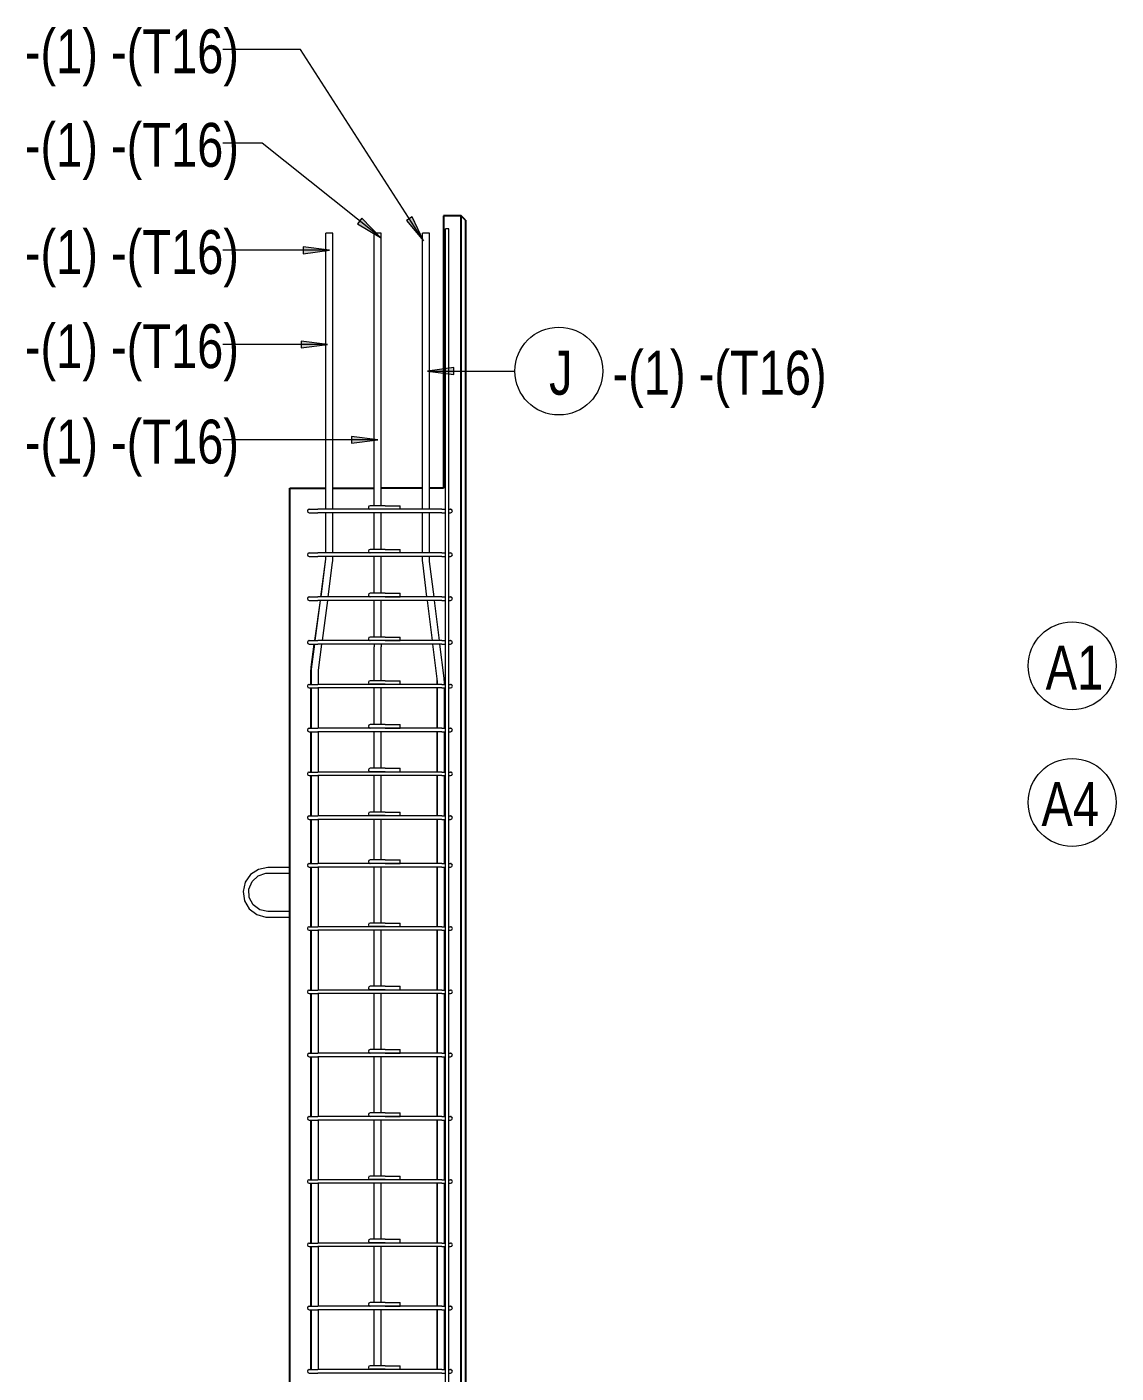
# Model space of a CAD drawing. Header units: millimetres. Extents: x 1435 to 26503, y -2036 to 18836.
# Drawn here: x 8417 to 10896, y 1026 to 4090 of the extents above; entities that cross this region are included whole.
import ezdxf

# ---------------------------------------------------------------- set-up
doc = ezdxf.new("R2010")
doc.units = ezdxf.units.MM
for name, color, linetype, lineweight in [('A-GENM', 13, 'Continuous', 18), ('A-WALL', 113, 'Continuous', 25), ('S-RBAR', 171, 'Continuous', 18), ('S-RBAR-IDEN', 171, 'Continuous', 9)]:
    doc.layers.add(name, color=color, linetype=linetype, lineweight=lineweight)
doc.styles.add('Nirmala UI Semilight', font='NirmalaS.ttf', dxfattribs={"width": 0.8, "height": 100})

# ---------------------------------------------------------------- blocks, each defined once
blk = doc.blocks.new('12_7Ø_ Lifting Insert_COLUMN - 12_9Ø Lifting insert-1653171-Elevation Right 1')
at = {"layer": 'A-GENM'}
for p, q in [((17735.4, 2176.3), (17685.4, 2176.3)), ((17685.4, 2163.6), (17735.4, 2163.6)), ((17735.4, 2076.3), (17685.4, 2076.3)), ((17685.4, 2063.6), (17735.4, 2063.6))]:
    blk.add_line(p, q, dxfattribs=at)
at = {"layer": 'A-GENM', "flags": 128}
for points in [[(17685.4, 2176.3), (17664.4, 2172.3), (17646.4, 2160.6), (17634, 2143.1), (17629.1, 2122.2), (17632.4, 2101), (17643.3, 2082.5), (17660.4, 2069.5), (17681.1, 2063.8), (17685.4, 2063.6)], [(17685.4, 2076.3), (17667, 2080.4), (17652.1, 2091.9), (17643.3, 2108.6), (17642.4, 2127.4), (17649.5, 2144.8), (17663.3, 2157.7), (17681.3, 2163.5), (17685.4, 2163.6)]]:
    blk.add_lwpolyline(points, dxfattribs=at)
blk = doc.blocks.new('M_Rebar Tag_rfa MARK - ARROW-794226-Elevation Right 1')
at = {"layer": 'S-RBAR-IDEN'}
blk.add_circle((17010.2, 3367), 100, dxfattribs=at)
blk = doc.blocks.new('M_Rebar Tag_rfa Dimension - ARROW-793927-Elevation Right 2')
at = {"layer": 'S-RBAR-IDEN'}
blk.add_circle((16540.5, 3931.4), 100, dxfattribs=at)
blk = doc.blocks.new('M_Rebar Tag_rfa Dimension - DOT-793929-Elevation Right 2')
at = {"layer": 'S-RBAR-IDEN'}
blk.add_circle((18556.6, 2592.7), 100, dxfattribs=at)

msp = doc.modelspace()

# ---------------------------------------------------------------- hatches: boundary and pattern name
at = {"layer": 'S-RBAR-IDEN'}
for points in [[(9221.6, 3610.6), (9179.6, 3654.2), (9169.7, 3641.8)], [(9319.8, 3603.1), (9293.9, 3657.9), (9280.6, 3649.3)], [(9105.7, 3581.4), (9045.7, 3589.3), (9045.7, 3573.5)], [(9101.3, 3367), (9041.3, 3374.9), (9041.3, 3359.1)], [(9328.4, 3306.5), (9388.4, 3298.6), (9388.4, 3314.4)], [(9215.8, 3150), (9155.8, 3157.9), (9155.8, 3142.1)]]:
    msp.add_hatch(color=256, dxfattribs=at).paths.add_polyline_path(points)

# ---------------------------------------------------------------- linework, layer by layer
at = {"layer": 'A-WALL'}
for p, q in [((9405.3, 3660), (9365.3, 3660)), ((9365.3, 3660), (9365.3, 3040)), ((9405.3, -1395), (9405.3, 3660)), ((9415.3, 3650), (9405.3, 3660)), ((9415.3, 3650), (9415.3, -1395)), ((9015.3, -1395), (9015.3, 3040)), ((9015.3, 3040), (9097.3, 3040)), ((9113.3, 3040), (9207.3, 3040)), ((9317.3, 3040), (9223.5, 3040)), ((9365.3, 3040), (9333.3, 3040))]:
    msp.add_line(p, q, dxfattribs=at)
at = {"layer": 'S-RBAR'}
for p, q in [((9113.3, 3620), (9097.3, 3620)), ((9097.3, 2992.1), (9097.3, 3620)), ((9113.3, 2992.1), (9113.3, 3620)), ((9223.3, 3620), (9207.3, 3620)), ((9207.3, 3000), (9207.3, 3620)), ((9223.3, 3000), (9223.3, 3620)), ((9333.3, 3620), (9317.3, 3620)), ((9317.3, 2992.1), (9317.3, 3620)), ((9333.3, 2992.1), (9333.3, 3620)), ((9377.3, 3630), (9369.3, 3630)), ((9369.3, -1365), (9369.3, 3630)), ((9377.3, -1365), (9377.3, 3630)), ((9059.3, 2992.1), (9079.3, 2992.1)), ((9059.3, 2984.1), (9079.3, 2984.1)), ((9361.3, 2992.1), (9079.3, 2992.1)), ((9361.3, 2984.1), (9079.3, 2984.1)), ((9097.3, 2892.4), (9097.3, 2984.1)), ((9113.3, 2892.4), (9113.3, 2984.1)), ((9232.2, 3000), (9198.1, 3000)), ((9207.3, 2900.4), (9207.3, 2984.1)), ((9223.3, 2900.4), (9223.3, 2984.1)), ((9232.2, 3000), (9266.1, 3000)), ((9266.1, 2992.1), (9266.1, 3000)), ((9317.3, 2892.4), (9317.3, 2984.1)), ((9333.3, 2892.4), (9333.3, 2984.1)), ((9361.3, 2992.1), (9369.9, 2992.1)), ((9361.3, 2984.1), (9369.9, 2984.1)), ((9378.5, 2992.1), (9381.3, 2992.1)), ((9378.5, 2984.1), (9381.3, 2984.1)), ((9059.3, 2892.4), (9079.3, 2892.4)), ((9059.3, 2884.4), (9079.3, 2884.4)), ((9361.3, 2892.4), (9079.3, 2892.4)), ((9361.3, 2884.4), (9079.3, 2884.4)), ((9097.3, 2878.6), (9097.3, 2884.4)), ((9113.3, 2878.6), (9113.3, 2884.4)), ((9232.2, 2900.4), (9198.1, 2900.4)), ((9207.3, 2878.6), (9207.3, 2884.4)), ((9223.3, 2878.6), (9223.3, 2884.4)), ((9232.2, 2900.4), (9266.1, 2900.4)), ((9266.1, 2892.4), (9266.1, 2900.4)), ((9317.3, 2878.6), (9317.3, 2884.4)), ((9333.3, 2878.6), (9333.3, 2884.4)), ((9361.3, 2892.4), (9369.9, 2892.4)), ((9361.3, 2884.4), (9369.9, 2884.4)), ((9378.5, 2892.4), (9381.3, 2892.4)), ((9378.5, 2884.4), (9381.3, 2884.4)), ((9085.9, 2792.6), (9096.9, 2872.7)), ((9086.4, 2792.6), (9096.9, 2872.7)), ((9096.9, 2872.7), (9097.3, 2878.3)), ((9097.3, 2878.3), (9097.3, 2878.6)), ((9102.5, 2792.6), (9112.7, 2870.7)), ((9112.7, 2870.7), (9113, 2874.7)), ((9113, 2874.7), (9113.3, 2878.6)), ((9207.3, 2871.7), (9207.3, 2878.6)), ((9207.3, 2800.8), (9207.3, 2871.7)), ((9223.3, 2871.7), (9223.3, 2878.6)), ((9223.3, 2800.8), (9223.3, 2871.7)), ((9317.5, 2874.7), (9317.3, 2878.6)), ((9317.8, 2870.7), (9317.5, 2874.7)), ((9327.5, 2792.6), (9317.8, 2870.7)), ((9333.3, 2878.3), (9333.3, 2878.6)), ((9333.6, 2872.7), (9333.3, 2878.3)), ((9343.6, 2792.6), (9333.6, 2872.7)), ((9059.3, 2792.6), (9079.3, 2792.6)), ((9361.3, 2792.6), (9079.3, 2792.6)), ((9232.2, 2800.8), (9198.1, 2800.8)), ((9232.2, 2792.8), (9198.1, 2792.8)), ((9232.2, 2800.8), (9266.1, 2800.8)), ((9232.2, 2792.8), (9266.1, 2792.8)), ((9266.1, 2792.8), (9266.1, 2800.8)), ((9361.3, 2792.6), (9369.9, 2792.6)), ((9378.5, 2792.6), (9381.3, 2792.6)), ((9059.3, 2784.6), (9079.3, 2784.6)), ((9072.2, 2692.9), (9084.8, 2784.6)), ((9073.3, 2692.9), (9085.3, 2784.6)), ((9361.3, 2784.6), (9079.3, 2784.6)), ((9089.5, 2692.9), (9101.5, 2784.6)), ((9207.3, 2701.2), (9207.3, 2784.6)), ((9223.3, 2701.2), (9223.3, 2784.6)), ((9339.9, 2692.9), (9328.5, 2784.6)), ((9356, 2692.9), (9344.6, 2784.6)), ((9361.3, 2784.6), (9369.9, 2784.6)), ((9378.5, 2784.6), (9381.3, 2784.6)), ((9232.2, 2701.2), (9198.1, 2701.2)), ((9232.2, 2701.2), (9266.1, 2701.2)), ((9266.1, 2693.2), (9266.1, 2701.2)), ((9059.3, 2692.9), (9079.3, 2692.9)), ((9059.3, 2684.9), (9079.3, 2684.9)), ((9064, 2632.7), (9071.1, 2684.9)), ((9064.8, 2628), (9072.3, 2684.9)), ((9361.3, 2692.9), (9079.3, 2692.9)), ((9361.3, 2684.9), (9079.3, 2684.9)), ((9080.7, 2625.9), (9088.4, 2684.9)), ((9232.2, 2693.2), (9198.1, 2693.2)), ((9207.3, 2684.9), (9207.3, 2678.8)), ((9207.3, 2601.6), (9207.3, 2678.8)), ((9223.3, 2684.9), (9223.3, 2678.8)), ((9223.3, 2601.6), (9223.3, 2678.8)), ((9232.2, 2693.2), (9266.1, 2693.2)), ((9350.8, 2605.7), (9340.9, 2684.9)), ((9366.7, 2607.7), (9357, 2684.9)), ((9361.3, 2692.9), (9369.9, 2692.9)), ((9361.3, 2684.9), (9369.9, 2684.9)), ((9378.5, 2692.9), (9381.3, 2692.9)), ((9378.5, 2684.9), (9381.3, 2684.9)), ((9063.4, 2624.6), (9063.7, 2628.7)), ((9063.4, 2593.2), (9063.4, 2624.6)), ((9063.7, 2628.7), (9064, 2632.7)), ((9064.3, 2620), (9064.6, 2624)), ((9064.3, 2593.2), (9064.3, 2620)), ((9064.6, 2624), (9064.8, 2628)), ((9080.3, 2620), (9080.6, 2625.6)), ((9080.3, 2593.2), (9080.3, 2620)), ((9080.6, 2625.6), (9080.7, 2625.9)), ((9350.9, 2601.5), (9350.6, 2607.1)), ((9350.8, 2605.4), (9350.8, 2605.7)), ((9351.2, 2599.8), (9350.8, 2605.4)), ((9366.9, 2603.8), (9366.7, 2607.7)), ((9059.3, 2593.2), (9079.3, 2593.2)), ((9059.3, 2585.2), (9079.3, 2585.2)), ((9063.4, 2493.5), (9063.4, 2585.2)), ((9064.3, 2493.5), (9064.3, 2585.2)), ((9361.3, 2593.2), (9079.3, 2593.2)), ((9361.3, 2585.2), (9079.3, 2585.2)), ((9080.3, 2493.5), (9080.3, 2585.2)), ((9232.2, 2601.6), (9198.1, 2601.6)), ((9232.2, 2593.6), (9198.1, 2593.6)), ((9207.3, 2501.9), (9207.3, 2585.2)), ((9223.3, 2501.9), (9223.3, 2585.2)), ((9232.2, 2601.6), (9266.1, 2601.6)), ((9232.2, 2593.6), (9266.1, 2593.6)), ((9266.1, 2593.6), (9266.1, 2601.6)), ((9350.9, 2593.2), (9350.9, 2601.5)), ((9350.9, 2493.5), (9350.9, 2585.2)), ((9351.2, 2593.2), (9351.2, 2599.8)), ((9351.2, 2493.5), (9351.2, 2585.2)), ((9361.3, 2593.2), (9369.9, 2593.2)), ((9361.3, 2585.2), (9369.9, 2585.2)), ((9367.2, 2599.8), (9366.9, 2603.8)), ((9367.2, 2593.2), (9367.2, 2599.8)), ((9367.2, 2493.5), (9367.2, 2585.2)), ((9378.5, 2593.2), (9381.3, 2593.2)), ((9378.5, 2585.2), (9381.3, 2585.2)), ((9059.3, 2493.5), (9079.3, 2493.5)), ((9059.3, 2485.5), (9079.3, 2485.5)), ((9063.4, 2393.7), (9063.4, 2485.5)), ((9064.3, 2393.7), (9064.3, 2485.5)), ((9361.3, 2493.5), (9079.3, 2493.5)), ((9361.3, 2485.5), (9079.3, 2485.5)), ((9080.3, 2393.7), (9080.3, 2485.5)), ((9232.2, 2501.9), (9198.1, 2501.9)), ((9232.2, 2493.9), (9198.1, 2493.9)), ((9207.3, 2493.5), (9207.3, 2493.9)), ((9207.3, 2402.3), (9207.3, 2485.5)), ((9223.3, 2493.5), (9223.3, 2493.9)), ((9223.3, 2402.3), (9223.3, 2485.5)), ((9232.2, 2501.9), (9266.1, 2501.9)), ((9232.2, 2493.9), (9266.1, 2493.9)), ((9266.1, 2493.9), (9266.1, 2501.9)), ((9350.9, 2393.7), (9350.9, 2485.5)), ((9351.2, 2393.7), (9351.2, 2485.5)), ((9361.3, 2493.5), (9369.9, 2493.5)), ((9361.3, 2485.5), (9369.9, 2485.5)), ((9367.2, 2393.7), (9367.2, 2485.5)), ((9378.5, 2493.5), (9381.3, 2493.5)), ((9378.5, 2485.5), (9381.3, 2485.5)), ((9059.3, 2393.7), (9079.3, 2393.7)), ((9361.3, 2393.7), (9079.3, 2393.7)), ((9232.2, 2402.3), (9198.1, 2402.3)), ((9232.2, 2394.3), (9198.1, 2394.3)), ((9207.3, 2393.7), (9207.3, 2394.3)), ((9223.3, 2393.7), (9223.3, 2394.3)), ((9232.2, 2402.3), (9266.1, 2402.3)), ((9232.2, 2394.3), (9266.1, 2394.3)), ((9266.1, 2394.3), (9266.1, 2402.3)), ((9361.3, 2393.7), (9369.9, 2393.7)), ((9378.5, 2393.7), (9381.3, 2393.7)), ((9059.3, 2385.7), (9079.3, 2385.7)), ((9063.4, 2294), (9063.4, 2385.7)), ((9064.3, 2294), (9064.3, 2385.7)), ((9361.3, 2385.7), (9079.3, 2385.7)), ((9080.3, 2294), (9080.3, 2385.7)), ((9207.3, 2302.7), (9207.3, 2385.7)), ((9223.3, 2302.7), (9223.3, 2385.7)), ((9350.9, 2294), (9350.9, 2385.7)), ((9351.2, 2294), (9351.2, 2385.7)), ((9361.3, 2385.7), (9369.9, 2385.7)), ((9367.2, 2294), (9367.2, 2385.7)), ((9378.5, 2385.7), (9381.3, 2385.7)), ((9232.2, 2302.7), (9198.1, 2302.7)), ((9232.2, 2302.7), (9266.1, 2302.7)), ((9266.1, 2294.7), (9266.1, 2302.7)), ((9059.3, 2294), (9079.3, 2294)), ((9059.3, 2286), (9079.3, 2286)), ((9063.4, 2185.6), (9063.4, 2286)), ((9064.3, 2185.6), (9064.3, 2286)), ((9361.3, 2294), (9079.3, 2294)), ((9361.3, 2286), (9079.3, 2286)), ((9080.3, 2185.6), (9080.3, 2286)), ((9232.2, 2294.7), (9198.1, 2294.7)), ((9207.3, 2294), (9207.3, 2294.7)), ((9207.3, 2194), (9207.3, 2286)), ((9223.3, 2294), (9223.3, 2294.7)), ((9223.3, 2194), (9223.3, 2286)), ((9232.2, 2294.7), (9266.1, 2294.7)), ((9350.9, 2185.6), (9350.9, 2286)), ((9351.2, 2185.6), (9351.2, 2286)), ((9361.3, 2294), (9369.9, 2294)), ((9361.3, 2286), (9369.9, 2286)), ((9367.2, 2185.6), (9367.2, 2286)), ((9378.5, 2294), (9381.3, 2294)), ((9378.5, 2286), (9381.3, 2286)), ((9059.3, 2185.6), (9079.3, 2185.6)), ((9059.3, 2177.6), (9079.3, 2177.6)), ((9063.4, 2041.7), (9063.4, 2177.6)), ((9064.3, 2041.7), (9064.3, 2177.6)), ((9361.3, 2185.6), (9079.3, 2185.6)), ((9361.3, 2177.6), (9079.3, 2177.6)), ((9080.3, 2041.7), (9080.3, 2177.6)), ((9232.2, 2194), (9198.1, 2194)), ((9232.2, 2186), (9198.1, 2186)), ((9207.3, 2050.1), (9207.3, 2177.6)), ((9223.3, 2050.1), (9223.3, 2177.6)), ((9232.2, 2194), (9266.1, 2194)), ((9232.2, 2186), (9266.1, 2186)), ((9266.1, 2186), (9266.1, 2194)), ((9350.9, 2041.7), (9350.9, 2177.6)), ((9351.2, 2041.7), (9351.2, 2177.6)), ((9361.3, 2185.6), (9369.9, 2185.6)), ((9361.3, 2177.6), (9369.9, 2177.6)), ((9367.2, 2041.7), (9367.2, 2177.6)), ((9378.5, 2185.6), (9381.3, 2185.6)), ((9378.5, 2177.6), (9381.3, 2177.6)), ((9059.3, 2041.7), (9079.3, 2041.7)), ((9059.3, 2033.7), (9079.3, 2033.7)), ((9063.4, 1897.7), (9063.4, 2033.7)), ((9064.3, 1897.7), (9064.3, 2033.7)), ((9361.3, 2041.7), (9079.3, 2041.7)), ((9361.3, 2033.7), (9079.3, 2033.7)), ((9080.3, 1897.7), (9080.3, 2033.7)), ((9232.2, 2050.1), (9198.1, 2050.1)), ((9232.2, 2042.1), (9198.1, 2042.1)), ((9207.3, 1906.1), (9207.3, 2033.7)), ((9223.3, 1906.1), (9223.3, 2033.7)), ((9232.2, 2050.1), (9266.1, 2050.1)), ((9232.2, 2042.1), (9266.1, 2042.1)), ((9266.1, 2042.1), (9266.1, 2050.1)), ((9350.9, 1897.7), (9350.9, 2033.7)), ((9351.2, 1897.7), (9351.2, 2033.7)), ((9361.3, 2041.7), (9369.9, 2041.7)), ((9361.3, 2033.7), (9369.9, 2033.7)), ((9367.2, 1897.7), (9367.2, 2033.7)), ((9378.5, 2041.7), (9381.3, 2041.7)), ((9378.5, 2033.7), (9381.3, 2033.7)), ((9232.2, 1906.1), (9198.1, 1906.1)), ((9232.2, 1906.1), (9266.1, 1906.1)), ((9266.1, 1898.1), (9266.1, 1906.1)), ((9059.3, 1897.7), (9079.3, 1897.7)), ((9059.3, 1889.7), (9079.3, 1889.7)), ((9063.4, 1753.8), (9063.4, 1889.7)), ((9064.3, 1753.8), (9064.3, 1889.7)), ((9361.3, 1897.7), (9079.3, 1897.7)), ((9361.3, 1889.7), (9079.3, 1889.7)), ((9080.3, 1753.8), (9080.3, 1889.7)), ((9232.2, 1898.1), (9198.1, 1898.1)), ((9207.3, 1762.2), (9207.3, 1889.7)), ((9223.3, 1762.2), (9223.3, 1889.7)), ((9232.2, 1898.1), (9266.1, 1898.1)), ((9350.9, 1753.8), (9350.9, 1889.7)), ((9351.2, 1753.8), (9351.2, 1889.7)), ((9361.3, 1897.7), (9369.9, 1897.7)), ((9361.3, 1889.7), (9369.9, 1889.7)), ((9367.2, 1753.8), (9367.2, 1889.7)), ((9378.5, 1897.7), (9381.3, 1897.7)), ((9378.5, 1889.7), (9381.3, 1889.7)), ((9059.3, 1753.8), (9079.3, 1753.8)), ((9361.3, 1753.8), (9079.3, 1753.8)), ((9232.2, 1762.2), (9198.1, 1762.2)), ((9232.2, 1754.2), (9198.1, 1754.2)), ((9232.2, 1762.2), (9266.1, 1762.2)), ((9232.2, 1754.2), (9266.1, 1754.2)), ((9266.1, 1754.2), (9266.1, 1762.2)), ((9361.3, 1753.8), (9369.9, 1753.8)), ((9378.5, 1753.8), (9381.3, 1753.8)), ((9059.3, 1745.8), (9079.3, 1745.8)), ((9063.4, 1609.8), (9063.4, 1745.8)), ((9064.3, 1609.8), (9064.3, 1745.8)), ((9361.3, 1745.8), (9079.3, 1745.8)), ((9080.3, 1609.8), (9080.3, 1745.8)), ((9207.3, 1618.2), (9207.3, 1745.8)), ((9223.3, 1618.2), (9223.3, 1745.8)), ((9350.9, 1609.8), (9350.9, 1745.8)), ((9351.2, 1609.8), (9351.2, 1745.8)), ((9361.3, 1745.8), (9369.9, 1745.8)), ((9367.2, 1609.8), (9367.2, 1745.8)), ((9378.5, 1745.8), (9381.3, 1745.8)), ((9059.3, 1609.8), (9079.3, 1609.8)), ((9059.3, 1601.8), (9079.3, 1601.8)), ((9063.4, 1465.9), (9063.4, 1601.8)), ((9064.3, 1465.9), (9064.3, 1601.8)), ((9361.3, 1609.8), (9079.3, 1609.8)), ((9361.3, 1601.8), (9079.3, 1601.8)), ((9080.3, 1465.9), (9080.3, 1601.8)), ((9232.2, 1618.2), (9198.1, 1618.2)), ((9232.2, 1610.2), (9198.1, 1610.2)), ((9207.3, 1474.3), (9207.3, 1601.8)), ((9223.3, 1474.3), (9223.3, 1601.8)), ((9232.2, 1618.2), (9266.1, 1618.2)), ((9232.2, 1610.2), (9266.1, 1610.2)), ((9266.1, 1610.2), (9266.1, 1618.2)), ((9350.9, 1465.9), (9350.9, 1601.8)), ((9351.2, 1465.9), (9351.2, 1601.8)), ((9361.3, 1609.8), (9369.9, 1609.8)), ((9361.3, 1601.8), (9369.9, 1601.8)), ((9367.2, 1465.9), (9367.2, 1601.8)), ((9378.5, 1609.8), (9381.3, 1609.8)), ((9378.5, 1601.8), (9381.3, 1601.8)), ((9232.2, 1474.3), (9198.1, 1474.3)), ((9232.2, 1474.3), (9266.1, 1474.3)), ((9266.1, 1466.3), (9266.1, 1474.3)), ((9059.3, 1465.9), (9079.3, 1465.9)), ((9059.3, 1457.9), (9079.3, 1457.9)), ((9063.4, 1321.9), (9063.4, 1457.9)), ((9064.3, 1321.9), (9064.3, 1457.9)), ((9361.3, 1465.9), (9079.3, 1465.9)), ((9361.3, 1457.9), (9079.3, 1457.9)), ((9080.3, 1321.9), (9080.3, 1457.9)), ((9232.2, 1466.3), (9198.1, 1466.3)), ((9207.3, 1330.3), (9207.3, 1457.9)), ((9223.3, 1330.3), (9223.3, 1457.9)), ((9232.2, 1466.3), (9266.1, 1466.3)), ((9350.9, 1321.9), (9350.9, 1457.9)), ((9351.2, 1321.9), (9351.2, 1457.9)), ((9361.3, 1465.9), (9369.9, 1465.9)), ((9361.3, 1457.9), (9369.9, 1457.9)), ((9367.2, 1321.9), (9367.2, 1457.9)), ((9378.5, 1465.9), (9381.3, 1465.9)), ((9378.5, 1457.9), (9381.3, 1457.9)), ((9059.3, 1321.9), (9079.3, 1321.9)), ((9361.3, 1321.9), (9079.3, 1321.9)), ((9232.2, 1330.3), (9198.1, 1330.3)), ((9232.2, 1322.3), (9198.1, 1322.3)), ((9232.2, 1330.3), (9266.1, 1330.3)), ((9232.2, 1322.3), (9266.1, 1322.3)), ((9266.1, 1322.3), (9266.1, 1330.3)), ((9361.3, 1321.9), (9369.9, 1321.9)), ((9378.5, 1321.9), (9381.3, 1321.9)), ((9059.3, 1313.9), (9079.3, 1313.9)), ((9063.4, 1178), (9063.4, 1313.9)), ((9064.3, 1178), (9064.3, 1313.9)), ((9361.3, 1313.9), (9079.3, 1313.9)), ((9080.3, 1178), (9080.3, 1313.9)), ((9207.3, 1186.4), (9207.3, 1313.9)), ((9223.3, 1186.4), (9223.3, 1313.9)), ((9350.9, 1178), (9350.9, 1313.9)), ((9351.2, 1178), (9351.2, 1313.9)), ((9361.3, 1313.9), (9369.9, 1313.9)), ((9367.2, 1178), (9367.2, 1313.9)), ((9378.5, 1313.9), (9381.3, 1313.9)), ((9059.3, 1178), (9079.3, 1178)), ((9059.3, 1170), (9079.3, 1170)), ((9063.4, 1034), (9063.4, 1170)), ((9064.3, 1034), (9064.3, 1170)), ((9361.3, 1178), (9079.3, 1178)), ((9361.3, 1170), (9079.3, 1170)), ((9080.3, 1034), (9080.3, 1170)), ((9232.2, 1186.4), (9198.1, 1186.4)), ((9232.2, 1178.4), (9198.1, 1178.4)), ((9207.3, 1042.4), (9207.3, 1170)), ((9223.3, 1042.4), (9223.3, 1170)), ((9232.2, 1186.4), (9266.1, 1186.4)), ((9232.2, 1178.4), (9266.1, 1178.4)), ((9266.1, 1178.4), (9266.1, 1186.4)), ((9350.9, 1034), (9350.9, 1170)), ((9351.2, 1034), (9351.2, 1170)), ((9361.3, 1178), (9369.9, 1178)), ((9361.3, 1170), (9369.9, 1170)), ((9367.2, 1034), (9367.2, 1170)), ((9378.5, 1178), (9381.3, 1178)), ((9378.5, 1170), (9381.3, 1170)), ((9232.2, 1042.4), (9198.1, 1042.4)), ((9232.2, 1042.4), (9266.1, 1042.4)), ((9266.1, 1034.4), (9266.1, 1042.4)), ((9059.3, 1034), (9079.3, 1034)), ((9059.3, 1026), (9079.3, 1026)), ((9361.3, 1034), (9079.3, 1034)), ((9361.3, 1026), (9079.3, 1026)), ((9232.2, 1034.4), (9198.1, 1034.4)), ((9232.2, 1034.4), (9266.1, 1034.4)), ((9361.3, 1034), (9369.9, 1034)), ((9361.3, 1026), (9369.9, 1026)), ((9378.5, 1034), (9381.3, 1034)), ((9378.5, 1026), (9381.3, 1026))]:
    msp.add_line(p, q, dxfattribs=at)
for centre, start, end in [((9059.3, 2988.1), 90, 270), ((9059.3, 2988.1), 120, 165), ((9059.3, 2988.1), 120, 165), ((9059.3, 2988.1), 195, 240), ((9059.3, 2988.1), 195, 240), ((9059.3, 2988.1), 90, 105), ((9059.3, 2988.1), 90, 105), ((9198.1, 2996), 90, 255), ((9198.1, 2996), 120, 165), ((9198.1, 2996), 195, 235.7747), ((9381.3, 2988.1), 75, 90), ((9381.3, 2988.1), 270, 90), ((9381.3, 2988.1), 19.883, 60), ((9381.3, 2988.1), 300, 340.117), ((9059.3, 2888.4), 90, 270), ((9059.3, 2888.4), 120, 165), ((9059.3, 2888.4), 120, 165), ((9059.3, 2888.4), 195, 240), ((9059.3, 2888.4), 195, 240), ((9059.3, 2888.4), 90, 105), ((9059.3, 2888.4), 90, 105), ((9198.1, 2896.4), 90, 270), ((9198.1, 2896.4), 120, 165), ((9198.1, 2896.4), 195, 240), ((9198.1, 2896.4), 255, 270), ((9381.3, 2888.4), 75, 90), ((9381.3, 2888.4), 270, 90), ((9381.3, 2888.4), 19.883, 60), ((9381.3, 2888.4), 300, 340.117), ((9059.3, 2788.6), 90, 270), ((9059.3, 2788.6), 120, 165), ((9059.3, 2788.6), 120, 165), ((9059.3, 2788.6), 90, 105), ((9059.3, 2788.6), 90, 105), ((9198.1, 2796.8), 90, 270), ((9198.1, 2796.8), 195, 240), ((9198.1, 2796.8), 120, 159.4332), ((9198.1, 2796.8), 255, 270), ((9381.3, 2788.6), 75, 90), ((9381.3, 2788.6), 270, 90), ((9381.3, 2788.6), 19.883, 60), ((9059.3, 2788.6), 195, 240), ((9059.3, 2788.6), 195, 240), ((9381.3, 2788.6), 300, 340.117), ((9198.1, 2697.2), 90, 270), ((9198.1, 2697.2), 120, 165), ((9059.3, 2688.9), 90, 270), ((9059.3, 2688.9), 120, 165), ((9059.3, 2688.9), 120, 165), ((9059.3, 2688.9), 195, 240), ((9059.3, 2688.9), 195, 240), ((9059.3, 2688.9), 90, 105), ((9059.3, 2688.9), 90, 105), ((9198.1, 2697.2), 195, 240), ((9198.1, 2697.2), 255, 270), ((9381.3, 2688.9), 75, 90), ((9381.3, 2688.9), 270, 90), ((9381.3, 2688.9), 19.883, 60), ((9381.3, 2688.9), 300, 340.117), ((9059.3, 2589.2), 90, 270), ((9059.3, 2589.2), 120, 165), ((9059.3, 2589.2), 120, 165), ((9059.3, 2589.2), 195, 240), ((9059.3, 2589.2), 195, 240), ((9059.3, 2589.2), 90, 105), ((9059.3, 2589.2), 90, 105), ((9198.1, 2597.6), 90, 270), ((9198.1, 2597.6), 120, 165), ((9198.1, 2597.6), 195, 240), ((9198.1, 2597.6), 255, 270), ((9381.3, 2589.2), 75, 90), ((9381.3, 2589.2), 270, 90), ((9381.3, 2589.2), 19.883, 60), ((9381.3, 2589.2), 300, 340.117), ((9059.3, 2489.5), 90, 270), ((9059.3, 2489.5), 120, 165), ((9059.3, 2489.5), 120, 165), ((9059.3, 2489.5), 195, 240), ((9059.3, 2489.5), 195, 240), ((9059.3, 2489.5), 90, 105), ((9059.3, 2489.5), 90, 105), ((9198.1, 2497.9), 90, 270), ((9198.1, 2497.9), 120, 165), ((9198.1, 2497.9), 195, 240), ((9198.1, 2497.9), 255, 270), ((9381.3, 2489.5), 75, 90), ((9381.3, 2489.5), 270, 90), ((9381.3, 2489.5), 19.883, 60), ((9381.3, 2489.5), 300, 340.117), ((9059.3, 2389.7), 90, 270), ((9059.3, 2389.7), 120, 165), ((9059.3, 2389.7), 120, 165), ((9059.3, 2389.7), 90, 105), ((9059.3, 2389.7), 90, 105), ((9198.1, 2398.3), 90, 270), ((9198.1, 2398.3), 120, 165), ((9198.1, 2398.3), 195, 240), ((9198.1, 2398.3), 255, 270), ((9381.3, 2389.7), 75, 90), ((9381.3, 2389.7), 270, 90), ((9381.3, 2389.7), 19.883, 60), ((9059.3, 2389.7), 195, 240), ((9059.3, 2389.7), 195, 240), ((9381.3, 2389.7), 300, 340.117), ((9198.1, 2298.7), 90, 270), ((9198.1, 2298.7), 120, 165), ((9059.3, 2290), 90, 270), ((9059.3, 2290), 120, 165), ((9059.3, 2290), 120, 165), ((9059.3, 2290), 195, 240), ((9059.3, 2290), 195, 240), ((9059.3, 2290), 90, 105), ((9059.3, 2290), 90, 105), ((9198.1, 2298.7), 195, 240), ((9198.1, 2298.7), 255, 270), ((9381.3, 2290), 75, 90), ((9381.3, 2290), 270, 90), ((9381.3, 2290), 19.883, 60), ((9381.3, 2290), 300, 340.117), ((9059.3, 2181.6), 90, 270), ((9059.3, 2181.6), 120, 165), ((9059.3, 2181.6), 120, 165), ((9059.3, 2181.6), 195, 240), ((9059.3, 2181.6), 195, 240), ((9059.3, 2181.6), 90, 105), ((9059.3, 2181.6), 90, 105), ((9198.1, 2190), 90, 270), ((9198.1, 2190), 120, 165), ((9198.1, 2190), 195, 240), ((9198.1, 2190), 255, 270), ((9381.3, 2181.6), 75, 90), ((9381.3, 2181.6), 270, 90), ((9381.3, 2181.6), 19.883, 60), ((9381.3, 2181.6), 300, 340.117), ((9059.3, 2037.7), 90, 270), ((9059.3, 2037.7), 120, 165), ((9059.3, 2037.7), 120, 165), ((9059.3, 2037.7), 195, 240), ((9059.3, 2037.7), 195, 240), ((9059.3, 2037.7), 90, 105), ((9059.3, 2037.7), 90, 105), ((9198.1, 2046.1), 90, 270), ((9198.1, 2046.1), 120, 165), ((9198.1, 2046.1), 195, 240), ((9198.1, 2046.1), 255, 270), ((9381.3, 2037.7), 75, 90), ((9381.3, 2037.7), 270, 90), ((9381.3, 2037.7), 19.883, 60), ((9381.3, 2037.7), 300, 340.117), ((9198.1, 1902.1), 90, 270), ((9198.1, 1902.1), 120, 165), ((9198.1, 1902.1), 195, 240), ((9059.3, 1893.7), 90, 270), ((9059.3, 1893.7), 120, 165), ((9059.3, 1893.7), 120, 165), ((9059.3, 1893.7), 195, 238.6506), ((9059.3, 1893.7), 195, 238.6506), ((9059.3, 1893.7), 90, 105), ((9059.3, 1893.7), 90, 105), ((9198.1, 1902.1), 255, 270), ((9381.3, 1893.7), 75, 90), ((9381.3, 1893.7), 270, 90), ((9381.3, 1893.7), 19.883, 60), ((9381.3, 1893.7), 301.3494, 340.117), ((9059.3, 1749.8), 90, 270), ((9059.3, 1749.8), 120, 165), ((9059.3, 1749.8), 120, 165), ((9059.3, 1749.8), 195, 240), ((9059.3, 1749.8), 195, 240), ((9059.3, 1749.8), 90, 105), ((9059.3, 1749.8), 90, 105), ((9198.1, 1758.2), 90, 270), ((9198.1, 1758.2), 120, 165), ((9198.1, 1758.2), 195, 240), ((9198.1, 1758.2), 255, 270), ((9381.3, 1749.8), 75, 90), ((9381.3, 1749.8), 270, 90), ((9381.3, 1749.8), 19.883, 60), ((9381.3, 1749.8), 300, 340.117), ((9059.3, 1605.8), 90, 270), ((9059.3, 1605.8), 120, 165), ((9059.3, 1605.8), 120, 165), ((9059.3, 1605.8), 195, 240), ((9059.3, 1605.8), 195, 240), ((9059.3, 1605.8), 90, 105), ((9059.3, 1605.8), 90, 105), ((9198.1, 1614.2), 90, 270), ((9198.1, 1614.2), 120, 165), ((9198.1, 1614.2), 195, 240), ((9198.1, 1614.2), 255, 270), ((9381.3, 1605.8), 75, 90), ((9381.3, 1605.8), 270, 90), ((9381.3, 1605.8), 19.883, 60), ((9381.3, 1605.8), 300, 340.117), ((9198.1, 1470.3), 90, 270), ((9198.1, 1470.3), 120, 165), ((9059.3, 1461.9), 90, 270), ((9059.3, 1461.9), 120, 165), ((9059.3, 1461.9), 120, 165), ((9059.3, 1461.9), 195, 240), ((9059.3, 1461.9), 195, 240), ((9059.3, 1461.9), 90, 105), ((9059.3, 1461.9), 90, 105), ((9198.1, 1470.3), 195, 240), ((9198.1, 1470.3), 255, 270), ((9381.3, 1461.9), 75, 90), ((9381.3, 1461.9), 270, 90), ((9381.3, 1461.9), 19.883, 60), ((9381.3, 1461.9), 300, 340.117), ((9059.3, 1317.9), 90, 270), ((9059.3, 1317.9), 120, 165), ((9059.3, 1317.9), 120, 165), ((9059.3, 1317.9), 90, 105), ((9059.3, 1317.9), 90, 105), ((9198.1, 1326.3), 90, 270), ((9198.1, 1326.3), 120, 165), ((9198.1, 1326.3), 195, 240), ((9198.1, 1326.3), 255, 270), ((9381.3, 1317.9), 75, 90), ((9381.3, 1317.9), 270, 90), ((9381.3, 1317.9), 19.883, 60), ((9059.3, 1317.9), 195, 240), ((9059.3, 1317.9), 195, 240), ((9381.3, 1317.9), 300, 340.117), ((9059.3, 1174), 90, 270), ((9059.3, 1174), 120, 165), ((9059.3, 1174), 120, 165), ((9059.3, 1174), 195, 240), ((9059.3, 1174), 195, 240), ((9059.3, 1174), 90, 105), ((9059.3, 1174), 90, 105), ((9198.1, 1182.4), 90, 270), ((9198.1, 1182.4), 120, 165), ((9198.1, 1182.4), 195, 240), ((9198.1, 1182.4), 255, 270), ((9381.3, 1174), 75, 90), ((9381.3, 1174), 270, 90), ((9381.3, 1174), 19.883, 60), ((9381.3, 1174), 300, 340.117), ((9198.1, 1038.4), 90, 270), ((9198.1, 1038.4), 120, 165), ((9059.3, 1030), 90, 270), ((9059.3, 1030), 120, 165), ((9059.3, 1030), 120, 165), ((9059.3, 1030), 195, 240), ((9059.3, 1030), 195, 240), ((9059.3, 1030), 90, 105), ((9059.3, 1030), 90, 105), ((9198.1, 1038.4), 195, 240), ((9198.1, 1038.4), 255, 270), ((9381.3, 1030), 75, 90), ((9381.3, 1030), 270, 90), ((9381.3, 1030), 19.883, 60), ((9381.3, 1030), 300, 340.117)]:
    msp.add_arc(centre, 4, start, end, dxfattribs=at)
at = {"layer": 'S-RBAR-IDEN'}
for p, q in [((9039.5, 4038.4), (8863.1, 4038.4)), ((9319.8, 3603.1), (9039.5, 4038.4)), ((8952.4, 3825.3), (8863.1, 3825.3)), ((9221.6, 3610.6), (8952.4, 3825.3)), ((9179.6, 3654.2), (9169.7, 3641.8)), ((9221.6, 3610.6), (9179.6, 3654.2)), ((9293.9, 3657.9), (9280.6, 3649.3)), ((9280.6, 3649.3), (9319.8, 3603.1)), ((9319.8, 3603.1), (9293.9, 3657.9)), ((9169.7, 3641.8), (9221.6, 3610.6)), ((9105.7, 3581.4), (9045.7, 3589.3)), ((9045.7, 3589.3), (9045.7, 3573.5)), ((9105.7, 3581.4), (8863.1, 3581.4)), ((9045.7, 3573.5), (9105.7, 3581.4)), ((9101.3, 3367), (9041.3, 3374.9)), ((9041.3, 3374.9), (9041.3, 3359.1)), ((9101.3, 3367), (8863.1, 3367)), ((9041.3, 3359.1), (9101.3, 3367)), ((9388.4, 3314.4), (9328.4, 3306.5)), ((9388.4, 3298.6), (9388.4, 3314.4)), ((9328.4, 3306.5), (9388.4, 3298.6)), ((9328.4, 3306.5), (9527.6, 3306.5)), ((9215.8, 3150), (9155.8, 3157.9)), ((9155.8, 3157.9), (9155.8, 3142.1)), ((9215.8, 3150), (8863.1, 3150)), ((9155.8, 3142.1), (9215.8, 3150))]:
    msp.add_line(p, q, dxfattribs=at)

# ---------------------------------------------------------------- block references
at = {"layer": 'A-GENM'}
msp.add_blockref('12_7Ø_ Lifting Insert_COLUMN - 12_9Ø Lifting insert-1653171-Elevation Right 1', (-8720.2, 0), dxfattribs=at)
at = {"layer": 'S-RBAR-IDEN'}
for name, p in [('M_Rebar Tag_rfa MARK - ARROW-794226-Elevation Right 1', (-7382.6, -60.5)), ('M_Rebar Tag_rfa Dimension - DOT-793929-Elevation Right 2', (-7760.8, 42.9)), ('M_Rebar Tag_rfa Dimension - ARROW-793927-Elevation Right 2', (-5744.7, -1606.7))]:
    msp.add_blockref(name, p, dxfattribs=at)

# ---------------------------------------------------------------- texts
at = {"layer": 'S-RBAR-IDEN', "char_height": 100, "attachment_point": 1, "style": 'Nirmala UI Semilight'}
for s, insert, width in [('-(1) -(T16)', (8412.3, 4084.5), 543.865), ('-(1) -(T16)', (8412.3, 3871.4), 543.865), ('-(1) -(T16)', (8412.3, 3627.4), 543.865), ('-(1) -(T16)', (8412.3, 3413.1), 543.865), ('J', (9605.4, 3352.6), 46.177), ('-(1) -(T16)', (9749.8, 3352.6), 543.865), ('-(1) -(T16)', (8412.3, 3196), 543.865), ('A1', (10735.5, 2681.7), 138.532), ('A4', (10725.9, 2370.8), 161.62)]:
    msp.add_mtext(s, dxfattribs=dict(at, insert=insert, width=width))

doc.saveas('drawing.dxf')
